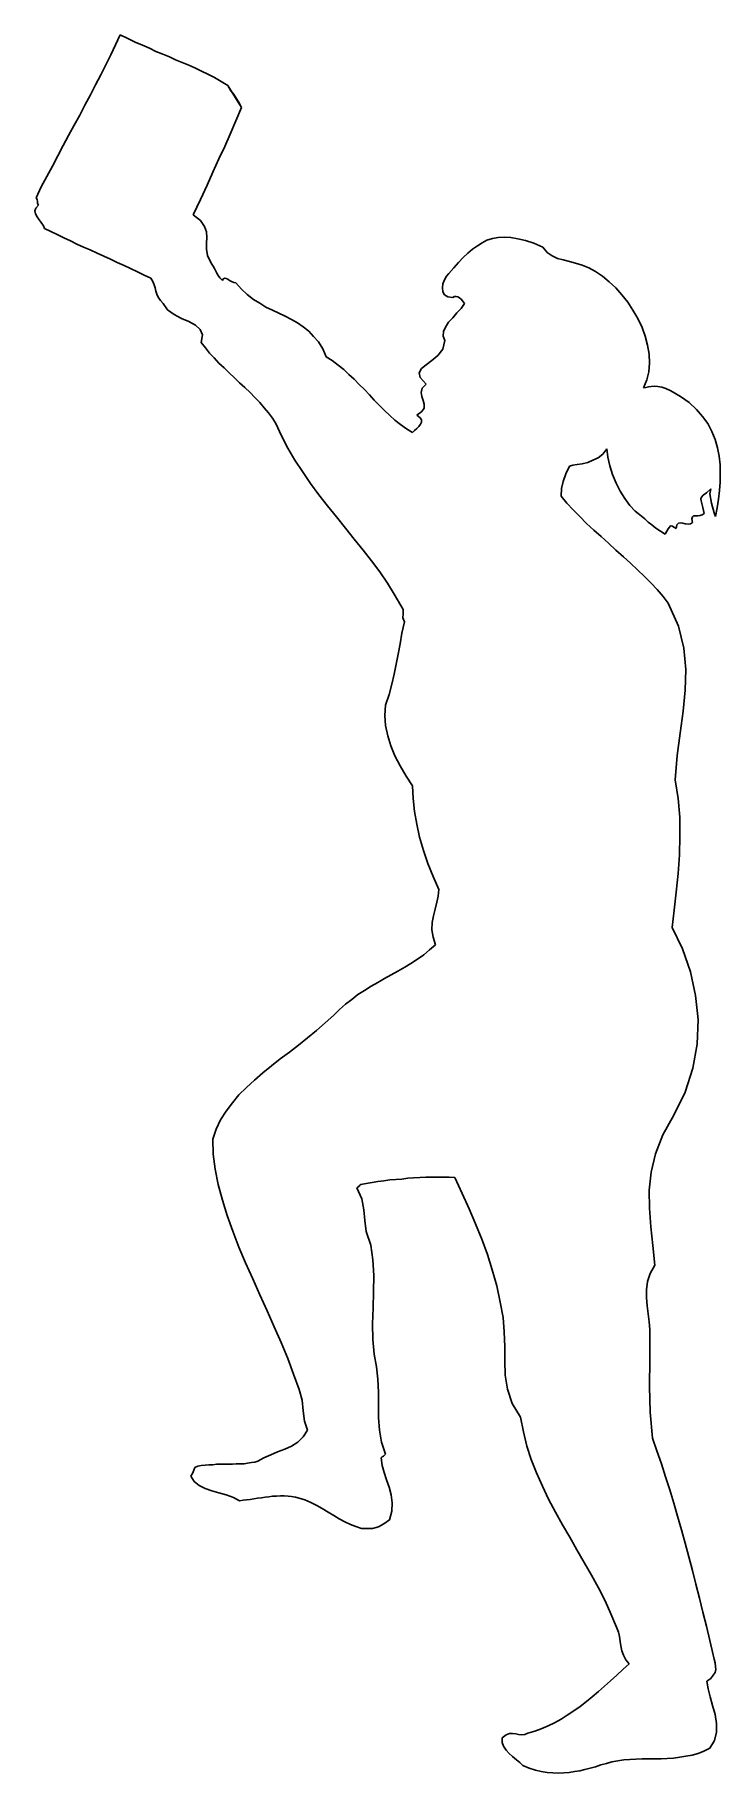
# Model space of a CAD drawing. Extents: x 21356 to 22116, y 2716 to 4643.
import ezdxf

# ---------------------------------------------------------------- set-up
doc = ezdxf.new("R2010")
doc.units = 0
doc.header["$LTSCALE"] = 1270
doc.header["$MEASUREMENT"] = 0
doc.layers.get('0').update_dxf_attribs({"linetype": 'CONTINUOUS'})

msp = doc.modelspace()

# ---------------------------------------------------------------- linework, layer by layer
at = {"linetype": 'CONTINUOUS'}
for p, q in [((21440.5, 4620.6), (21445.5, 4631.7)), ((21445.5, 4631.7), (21450.9, 4642.8)), ((21450.9, 4642.8), (21459.3, 4638.6)), ((21459.3, 4638.6), (21467.4, 4634.7)), ((21467.4, 4634.7), (21475.4, 4631.3)), ((21475.4, 4631.3), (21483.1, 4627.8)), ((21483.1, 4627.8), (21490.4, 4624.4)), ((21429.4, 4598.3), (21434.8, 4609.4)), ((21434.8, 4609.4), (21440.5, 4620.6)), ((21490.4, 4624.4), (21498, 4621.3)), ((21498, 4621.3), (21505.3, 4618.3)), ((21505.3, 4618.3), (21512.2, 4615.2)), ((21512.2, 4615.2), (21519.5, 4612.1)), ((21519.5, 4612.1), (21526.8, 4609.1)), ((21526.8, 4609.1), (21533.7, 4606)), ((21417.9, 4576.1), (21423.6, 4587.2)), ((21423.6, 4587.2), (21429.4, 4598.3)), ((21533.7, 4606), (21541, 4602.5)), ((21541, 4602.5), (21547.9, 4599.1)), ((21547.9, 4599.1), (21555.2, 4595.3)), ((21555.2, 4595.3), (21562.8, 4591)), ((21562.8, 4591), (21570.1, 4586.4)), ((21411.7, 4564.9), (21417.9, 4576.1)), ((21570.1, 4586.4), (21571.7, 4583.8)), ((21585.1, 4562.3), (21570.1, 4586.4)), ((21570.1, 4586.4), (21571.7, 4583.8)), ((21571.7, 4583.8), (21573.6, 4580.7)), ((21571.7, 4583.8), (21573.6, 4580.7)), ((21573.6, 4580.7), (21575.9, 4577.6)), ((21573.6, 4580.7), (21575.9, 4577.6)), ((21575.9, 4577.6), (21578.2, 4574.5)), ((21575.9, 4577.6), (21578.2, 4574.5)), ((21578.2, 4574.5), (21580.1, 4571.5)), ((21578.2, 4574.5), (21580.1, 4571.5)), ((21580.1, 4571.5), (21582, 4568.4)), ((21580.1, 4571.5), (21582, 4568.4)), ((21582, 4568.4), (21583.9, 4565.3)), ((21582, 4568.4), (21583.9, 4565.3)), ((21399.9, 4542.7), (21406, 4553.8)), ((21406, 4553.8), (21411.7, 4564.9)), ((21585.1, 4562.3), (21578.9, 4547.3)), ((21583.9, 4565.3), (21585.1, 4562.3)), ((21583.9, 4565.3), (21585.1, 4562.3)), ((21387.6, 4520.1), (21393.7, 4531.2)), ((21393.7, 4531.2), (21399.9, 4542.7)), ((21572.8, 4532.7), (21566.7, 4518.9)), ((21578.9, 4547.3), (21572.8, 4532.7)), ((21381.8, 4508.6), (21387.6, 4520.1)), ((21566.7, 4518.9), (21560.2, 4505.1)), ((21369.6, 4485.6), (21375.7, 4497.1)), ((21375.7, 4497.1), (21381.8, 4508.6)), ((21553.6, 4490.6), (21547.1, 4476)), ((21560.2, 4505.1), (21553.6, 4490.6)), ((21357.7, 4462.2), (21363.4, 4474.1)), ((21363.4, 4474.1), (21369.6, 4485.6)), ((21547.1, 4476), (21539.8, 4460.3)), ((21357.3, 4450.7), (21360.4, 4453.8)), ((21358.8, 4460.3), (21357.7, 4462.2)), ((21359.2, 4458), (21358.8, 4460.3)), ((21359.2, 4455.7), (21359.2, 4458)), ((21360.4, 4453.8), (21359.2, 4455.7)), ((21539.8, 4460.3), (21531.8, 4443)), ((21356.2, 4447.6), (21357.3, 4450.7)), ((21356.9, 4444.2), (21356.2, 4447.6)), ((21358.8, 4441.1), (21356.9, 4444.2)), ((21361.1, 4437.6), (21358.8, 4441.1)), ((21363.4, 4434.6), (21361.1, 4437.6)), ((21365.7, 4431.1), (21363.4, 4434.6)), ((21531.8, 4443), (21539.8, 4436.9)), ((21539.8, 4436.9), (21544.4, 4430.4)), ((21366.9, 4428.1), (21365.7, 4431.1)), ((21373.8, 4424.6), (21366.9, 4428.1)), ((21381.1, 4421.2), (21373.8, 4424.6)), ((21388.4, 4417.7), (21381.1, 4421.2)), ((21395.6, 4414.3), (21388.4, 4417.7)), ((21402.9, 4410.8), (21395.6, 4414.3)), ((21544.4, 4430.4), (21546.3, 4424.2)), ((21546.3, 4424.2), (21546.7, 4418.1)), ((21546.7, 4418.1), (21546.3, 4411.6)), ((21852, 4412.3), (21857.3, 4415)), ((21857.3, 4415), (21863.5, 4416.9)), ((21863.5, 4416.9), (21869.6, 4418.1)), ((21869.6, 4418.1), (21876.5, 4418.5)), ((21876.5, 4418.5), (21883.8, 4418.1)), ((21883.8, 4418.1), (21891.4, 4416.6)), ((21891.4, 4416.6), (21899.9, 4414.6)), ((21899.9, 4414.6), (21909.1, 4411.6)), ((21410.2, 4407.4), (21402.9, 4410.8)), ((21417.5, 4404.3), (21410.2, 4407.4)), ((21425.2, 4400.8), (21417.5, 4404.3)), ((21432.5, 4397.4), (21425.2, 4400.8)), ((21440.1, 4393.9), (21432.5, 4397.4)), ((21546.3, 4411.6), (21546.3, 4405.1)), ((21546.3, 4405.1), (21547.5, 4398.1)), ((21547.5, 4398.1), (21550.9, 4390.9)), ((21825.9, 4390.5), (21830.9, 4395.9)), ((21830.9, 4395.9), (21836.2, 4400.8)), ((21836.2, 4400.8), (21841.2, 4405.1)), ((21841.2, 4405.1), (21846.6, 4408.9)), ((21846.6, 4408.9), (21852, 4412.3)), ((21909.1, 4411.6), (21919.1, 4407.4)), ((21919.1, 4407.4), (21924, 4401.6)), ((21924, 4401.6), (21929.4, 4397.8)), ((21929.4, 4397.8), (21935.5, 4394.7)), ((21935.5, 4394.7), (21941.7, 4393.2)), ((21447.4, 4390.5), (21440.1, 4393.9)), ((21455.1, 4387), (21447.4, 4390.5)), ((21462.4, 4383.6), (21455.1, 4387)), ((21470, 4380.1), (21462.4, 4383.6)), ((21477.3, 4376.3), (21470, 4380.1)), ((21484.6, 4372.8), (21477.3, 4376.3)), ((21550.9, 4390.9), (21552.5, 4388.6)), ((21552.5, 4388.6), (21554, 4386.3)), ((21554, 4386.3), (21555.2, 4383.6)), ((21555.2, 4383.6), (21556.3, 4381.3)), ((21556.3, 4381.3), (21557.8, 4378.6)), ((21557.8, 4378.6), (21559.4, 4375.9)), ((21559.4, 4375.9), (21561.3, 4373.2)), ((21810.1, 4371.3), (21812.5, 4375.1)), ((21812.5, 4375.1), (21815.1, 4378.2)), ((21815.1, 4378.2), (21820.5, 4384.3)), ((21820.5, 4384.3), (21825.9, 4390.5)), ((21941.7, 4393.2), (21948.6, 4391.3)), ((21948.6, 4391.3), (21955.5, 4389.7)), ((21955.5, 4389.7), (21962.8, 4387.4)), ((21962.8, 4387.4), (21970, 4384.3)), ((21970, 4384.3), (21977.7, 4380.5)), ((21977.7, 4380.5), (21985.4, 4375.1)), ((21985.4, 4375.1), (21992.7, 4369)), ((21486.9, 4369.4), (21484.6, 4372.8)), ((21488.4, 4365.6), (21486.9, 4369.4)), ((21489.6, 4362.1), (21488.4, 4365.6)), ((21490.4, 4358.7), (21489.6, 4362.1)), ((21491.5, 4355.2), (21490.4, 4358.7)), ((21561.3, 4373.2), (21564, 4370.5)), ((21564, 4370.5), (21565.1, 4372.1)), ((21565.1, 4372.1), (21566.7, 4372.8)), ((21566.7, 4372.8), (21568.2, 4372.5)), ((21568.2, 4372.5), (21570.1, 4371.7)), ((21570.1, 4371.7), (21572, 4370.5)), ((21572, 4370.5), (21574.3, 4369.4)), ((21574.3, 4369.4), (21576.6, 4368.2)), ((21576.6, 4368.2), (21578.9, 4367.9)), ((21578.9, 4367.9), (21585.1, 4360.9)), ((21585.1, 4360.9), (21591.6, 4354.8)), ((21807.9, 4362.1), (21808.2, 4366.7)), ((21808.2, 4357.9), (21807.9, 4362.1)), ((21808.2, 4366.7), (21810.1, 4371.3)), ((21810.1, 4354.4), (21808.2, 4357.9)), ((21992.7, 4369), (22000, 4362.1)), ((22000, 4362.1), (22006.9, 4354.4)), ((21493, 4351.8), (21491.5, 4355.2)), ((21495.4, 4348.3), (21493, 4351.8)), ((21498.4, 4344.8), (21495.4, 4348.3)), ((21503.4, 4338), (21498.4, 4344.8)), ((21510.7, 4332.6), (21503.4, 4338)), ((21591.6, 4354.8), (21598.5, 4349.4)), ((21598.5, 4349.4), (21605.4, 4345.2)), ((21605.4, 4345.2), (21612.3, 4341)), ((21612.3, 4341), (21619.6, 4337.6)), ((21619.6, 4337.6), (21626.5, 4334.1)), ((21814, 4352.1), (21810.1, 4354.4)), ((21819.4, 4351.4), (21814, 4352.1)), ((21821.3, 4352.5), (21819.4, 4351.4)), ((21823.2, 4352.5), (21821.3, 4352.5)), ((21825.1, 4352.1), (21823.2, 4352.5)), ((21824, 4334.5), (21828.6, 4339.5)), ((21827, 4351), (21825.1, 4352.1)), ((21828.6, 4349.8), (21827, 4351)), ((21830.1, 4347.9), (21828.6, 4349.8)), ((21828.6, 4339.5), (21832.4, 4344.8)), ((21831.2, 4346.4), (21830.1, 4347.9)), ((21832.4, 4344.8), (21831.2, 4346.4)), ((22006.9, 4354.4), (22013.4, 4346.4)), ((22013.4, 4346.4), (22019.1, 4337.6)), ((22019.1, 4337.6), (22024.5, 4328.4)), ((21518.7, 4328.4), (21510.7, 4332.6)), ((21526.8, 4324.9), (21518.7, 4328.4)), ((21534.1, 4320.7), (21526.8, 4324.9)), ((21539.4, 4316.1), (21534.1, 4320.7)), ((21626.5, 4334.1), (21633.8, 4330.7)), ((21633.8, 4330.7), (21640.7, 4327.2)), ((21640.7, 4327.2), (21647.2, 4323.4)), ((21647.2, 4323.4), (21653.7, 4319.2)), ((21653.7, 4319.2), (21659.9, 4314.2)), ((21809, 4313.8), (21811.3, 4318.8)), ((21811.3, 4318.8), (21814.8, 4324.1)), ((21814.8, 4324.1), (21819.4, 4329.1)), ((21819.4, 4329.1), (21824, 4334.5)), ((22024.5, 4328.4), (22029.1, 4318.4)), ((22029.1, 4318.4), (22032.6, 4308.8)), ((21542.1, 4310), (21539.4, 4316.1)), ((21540.6, 4301.5), (21542.1, 4310)), ((21545.2, 4295.8), (21540.6, 4301.5)), ((21659.9, 4314.2), (21665.2, 4308.4)), ((21665.2, 4308.4), (21670.6, 4302.3)), ((21670.6, 4302.3), (21675.2, 4294.6)), ((21808.2, 4294.2), (21810.5, 4303.8)), ((21808.6, 4308.8), (21809, 4313.8)), ((21810.5, 4303.8), (21808.6, 4308.8)), ((22032.6, 4308.8), (22035.2, 4298.8)), ((22035.2, 4298.8), (22037.2, 4288.9)), ((21549.8, 4290), (21545.2, 4295.8)), ((21554.8, 4284.6), (21549.8, 4290)), ((21560.2, 4278.9), (21554.8, 4284.6)), ((21565.9, 4273.5), (21560.2, 4278.9)), ((21675.2, 4294.6), (21679, 4285.8)), ((21679, 4285.8), (21685.9, 4281.6)), ((21685.9, 4281.6), (21692.4, 4276.6)), ((21789.8, 4277), (21796.3, 4281.6)), ((21796.3, 4281.6), (21802.9, 4287.3)), ((21802.9, 4287.3), (21808.2, 4294.2)), ((22037.5, 4278.9), (22036.8, 4269.3)), ((22037.2, 4288.9), (22037.5, 4278.9)), ((21571.7, 4268.2), (21565.9, 4273.5)), ((21577.4, 4262.4), (21571.7, 4268.2)), ((21583.2, 4257), (21577.4, 4262.4)), ((21692.4, 4276.6), (21698.6, 4271.6)), ((21698.6, 4271.6), (21704.3, 4266.2)), ((21704.3, 4266.2), (21710.1, 4260.9)), ((21710.1, 4260.9), (21715.8, 4255.1)), ((21782.2, 4268.2), (21784.8, 4272.8)), ((21783.3, 4262.8), (21782.2, 4268.2)), ((21789.8, 4255.5), (21783.3, 4262.8)), ((21784.8, 4272.8), (21789.8, 4277)), ((22034.5, 4260.1), (22030.6, 4251.3)), ((22036.8, 4269.3), (22034.5, 4260.1)), ((21588.9, 4251.7), (21583.2, 4257)), ((21594.7, 4246.3), (21588.9, 4251.7)), ((21600, 4240.6), (21594.7, 4246.3)), ((21605.4, 4235.2), (21600, 4240.6)), ((21715.8, 4255.1), (21721.6, 4249.4)), ((21721.6, 4249.4), (21727, 4243.6)), ((21727, 4243.6), (21732.3, 4237.9)), ((21784.5, 4246.3), (21785.6, 4250.9)), ((21785.2, 4241.7), (21784.5, 4246.3)), ((21786.4, 4237.5), (21785.2, 4241.7)), ((21785.6, 4250.9), (21789.8, 4255.5)), ((22030.6, 4251.3), (22033.3, 4251.7)), ((22033.3, 4251.7), (22036.4, 4252.4)), ((22036.4, 4252.4), (22039.4, 4252.8)), ((22039.4, 4252.8), (22042.9, 4253.2)), ((22042.9, 4253.2), (22046.7, 4252.8)), ((22046.7, 4252.8), (22051, 4252.1)), ((22051, 4252.1), (22055.6, 4250.5)), ((22055.6, 4250.5), (22060.9, 4248.2)), ((22060.9, 4248.2), (22071.7, 4241.7)), ((22071.7, 4241.7), (22081.2, 4235.2)), ((21610.4, 4229.4), (21605.4, 4235.2)), ((21615, 4223.7), (21610.4, 4229.4)), ((21619.6, 4217.9), (21615, 4223.7)), ((21732.3, 4237.9), (21738.1, 4231.7)), ((21738.1, 4231.7), (21743.8, 4226.4)), ((21743.8, 4226.4), (21749.6, 4220.6)), ((21779.5, 4221), (21785.2, 4225.2)), ((21783.3, 4218.3), (21779.5, 4221)), ((21785.2, 4225.2), (21787.5, 4229)), ((21787.5, 4233.3), (21786.4, 4237.5)), ((21787.5, 4229), (21787.5, 4233.3)), ((22081.2, 4235.2), (22089.3, 4227.5)), ((22089.3, 4227.5), (22096.2, 4219.8)), ((21623.4, 4211.8), (21619.6, 4217.9)), ((21629.6, 4198), (21623.4, 4211.8)), ((21749.6, 4220.6), (21755.3, 4215.6)), ((21755.3, 4215.6), (21761.5, 4210.6)), ((21761.5, 4210.6), (21768, 4206)), ((21768, 4206), (21774.9, 4201.8)), ((21774.9, 4201.8), (21776.8, 4204.1)), ((21776.8, 4204.1), (21779.5, 4206.4)), ((21779.5, 4206.4), (21781.8, 4208.7)), ((21781.8, 4208.7), (21783.7, 4211)), ((21784.8, 4216), (21783.3, 4218.3)), ((21783.7, 4211), (21784.8, 4213.3)), ((21784.8, 4213.3), (21784.8, 4216)), ((22096.2, 4219.8), (22102, 4211.8)), ((22102, 4211.8), (22106.6, 4203)), ((22106.6, 4203), (22110, 4194.1)), ((21636.5, 4184.6), (21629.6, 4198)), ((21644.5, 4171.1), (21636.5, 4184.6)), ((21990, 4183.8), (21985.8, 4178)), ((21991.1, 4174.6), (21990, 4183.8)), ((22110, 4194.1), (22112.7, 4184.9)), ((22112.7, 4184.9), (22114.6, 4175.7)), ((21652.9, 4158.5), (21644.5, 4171.1)), ((21948.6, 4164.6), (21944.7, 4156.2)), ((21952.4, 4165.8), (21948.6, 4164.6)), ((21957.4, 4166.5), (21952.4, 4165.8)), ((21962.8, 4167.3), (21957.4, 4166.5)), ((21968.9, 4168.8), (21962.8, 4167.3)), ((21974.6, 4171.1), (21968.9, 4168.8)), ((21980.4, 4173.8), (21974.6, 4171.1)), ((21985.8, 4178), (21980.4, 4173.8)), ((21993.4, 4165), (21991.1, 4174.6)), ((21996.5, 4155.4), (21993.4, 4165)), ((22114.6, 4175.7), (22115.8, 4166.2)), ((22115.8, 4166.2), (22115.8, 4156.6)), ((21661.8, 4145.5), (21652.9, 4158.5)), ((21671, 4132.8), (21661.8, 4145.5)), ((21941.7, 4147.7), (21939.8, 4139.7)), ((21944.7, 4156.2), (21941.7, 4147.7)), ((22000.3, 4145.8), (21996.5, 4155.4)), ((22004.9, 4137), (22000.3, 4145.8)), ((22115.8, 4147), (22115, 4137.4)), ((22115.8, 4156.6), (22115.8, 4147)), ((21680.6, 4120.5), (21671, 4132.8)), ((21939.8, 4139.7), (21939.4, 4131.3)), ((21939.4, 4131.3), (21945.9, 4123.6)), ((22009.9, 4128.6), (22004.9, 4137)), ((22015.7, 4120.9), (22009.9, 4128.6)), ((22095.1, 4130.1), (22094.3, 4128.2)), ((22094.3, 4128.2), (22094.7, 4126.3)), ((22094.7, 4126.3), (22095.4, 4123.2)), ((22097, 4132.4), (22095.1, 4130.1)), ((22100.4, 4135.1), (22097, 4132.4)), ((22105.4, 4139.3), (22100.4, 4135.1)), ((22104.3, 4134), (22105.4, 4139.3)), ((22106.2, 4123.6), (22104.3, 4134)), ((22113.8, 4127.8), (22112.3, 4118.2)), ((22115, 4137.4), (22113.8, 4127.8)), ((21690.5, 4108.3), (21680.6, 4120.5)), ((21700.5, 4096), (21690.5, 4108.3)), ((21945.9, 4123.6), (21952.8, 4116.3)), ((21952.8, 4116.3), (21960.1, 4108.6)), ((21960.1, 4108.6), (21967.7, 4101)), ((22021.4, 4114.8), (22015.7, 4120.9)), ((22024.9, 4112.1), (22021.4, 4114.8)), ((22028.7, 4109), (22024.9, 4112.1)), ((22032.2, 4106), (22028.7, 4109)), ((22036, 4102.5), (22032.2, 4106)), ((22085.1, 4108.3), (22084.3, 4106)), ((22084.3, 4106), (22085.1, 4102.1)), ((22086.2, 4109.4), (22085.1, 4108.3)), ((22088.5, 4109.4), (22086.2, 4109.4)), ((22090.8, 4109.4), (22088.5, 4109.4)), ((22093.5, 4109.8), (22090.8, 4109.4)), ((22095.8, 4110.6), (22093.5, 4109.8)), ((22095.4, 4123.2), (22096.6, 4118.6)), ((22098.1, 4112.1), (22095.8, 4110.6)), ((22096.6, 4118.6), (22098.1, 4112.1)), ((22108.9, 4112.9), (22106.2, 4123.6)), ((22110.4, 4108.6), (22108.9, 4112.9)), ((22112.3, 4118.2), (22110.4, 4108.6)), ((21710.1, 4083.7), (21700.5, 4096)), ((21967.7, 4101), (21975.8, 4093.7)), ((21975.8, 4093.7), (21983.9, 4086.4)), ((21983.9, 4086.4), (21991.9, 4079.1)), ((22039.8, 4099.4), (22036, 4102.5)), ((22044.4, 4096), (22039.8, 4099.4)), ((22049.4, 4092.5), (22044.4, 4096)), ((22054.8, 4089.1), (22049.4, 4092.5)), ((22056.7, 4092.5), (22054.8, 4089.1)), ((22058.2, 4095.2), (22056.7, 4092.5)), ((22059.4, 4097.1), (22058.2, 4095.2)), ((22060.5, 4098.3), (22059.4, 4097.1)), ((22061.3, 4098.3), (22060.5, 4098.3)), ((22062.8, 4097.9), (22061.3, 4098.3)), ((22064.4, 4097.1), (22062.8, 4097.9)), ((22067.1, 4095.6), (22064.4, 4097.1)), ((22067.8, 4099.4), (22067.1, 4095.6)), ((22069.7, 4101.4), (22067.8, 4099.4)), ((22071.7, 4101.7), (22069.7, 4101.4)), ((22074.4, 4101.4), (22071.7, 4101.7)), ((22077, 4100.6), (22074.4, 4101.4)), ((22080.1, 4100.2), (22077, 4100.6)), ((22082.8, 4100.6), (22080.1, 4100.2)), ((22085.1, 4102.1), (22082.8, 4100.6)), ((21720.1, 4071.4), (21710.1, 4083.7)), ((21729.3, 4059.6), (21720.1, 4071.4)), ((21991.9, 4079.1), (22000, 4071.4)), ((22000, 4071.4), (22008.4, 4064.2)), ((21738.5, 4047.3), (21729.3, 4059.6)), ((21746.9, 4035), (21738.5, 4047.3)), ((22008.4, 4064.2), (22016.4, 4056.9)), ((22016.4, 4056.9), (22024.1, 4049.6)), ((22024.1, 4049.6), (22031.8, 4042.3)), ((21754.6, 4022.7), (21746.9, 4035)), ((22031.8, 4042.3), (22039.1, 4035)), ((22039.1, 4035), (22046, 4027.7)), ((21761.8, 4010.1), (21754.6, 4022.7)), ((21764.5, 4005.5), (21761.8, 4010.1)), ((22046, 4027.7), (22052.5, 4020.1)), ((22052.5, 4020.1), (22058.2, 4012.8)), ((22058.2, 4012.8), (22069.4, 3987.1)), ((21763, 3979.4), (21765.7, 3992.1)), ((21764.1, 3996.3), (21764.5, 4000.9)), ((21765.7, 3992.1), (21764.1, 3996.3)), ((21764.5, 4000.9), (21764.5, 4005.5)), ((21761.1, 3967.5), (21763, 3979.4)), ((22069.4, 3987.1), (22075.5, 3962.9)), ((21756.8, 3944.9), (21758.8, 3956)), ((21758.8, 3956), (21761.1, 3967.5)), ((22075.5, 3962.9), (22077.8, 3939.1)), ((21751.9, 3922.7), (21754.6, 3933.8)), ((21754.6, 3933.8), (21756.8, 3944.9)), ((22077.8, 3939.1), (22077, 3916.1)), ((21748.8, 3911.5), (21751.9, 3922.7)), ((22077, 3916.1), (22074.7, 3892.8)), ((21744.2, 3888.1), (21745, 3899.6)), ((21745, 3899.6), (21748.8, 3911.5)), ((21745, 3877), (21744.2, 3888.1)), ((21747.3, 3865.5), (21745, 3877)), ((22074.7, 3892.8), (22071.3, 3868.6)), ((21750.7, 3854.4), (21747.3, 3865.5)), ((22071.3, 3868.6), (22068.2, 3843.7)), ((21755.3, 3843.3), (21750.7, 3854.4)), ((21761.1, 3832.2), (21755.3, 3843.3)), ((22068.2, 3843.7), (22065.9, 3816.8)), ((21767.6, 3821), (21761.1, 3832.2)), ((21774.9, 3810.3), (21767.6, 3821)), ((22065.9, 3816.8), (22069, 3796.1)), ((21775.3, 3796.1), (21774.9, 3810.3)), ((21776.8, 3781.9), (21775.3, 3796.1)), ((21779.5, 3767.7), (21776.8, 3781.9)), ((22069, 3796.1), (22070.9, 3775.4)), ((21782.5, 3753.2), (21779.5, 3767.7)), ((22070.9, 3775.4), (22070.9, 3754.3)), ((21786.8, 3738.6), (21782.5, 3753.2)), ((22070.9, 3754.3), (22070.5, 3733.6)), ((21791.8, 3724), (21786.8, 3738.6)), ((21797.5, 3709.8), (21791.8, 3724)), ((22070.5, 3733.6), (22069, 3712.9)), ((21804, 3695.3), (21797.5, 3709.8)), ((22069, 3712.9), (22067.1, 3692.2)), ((21799.8, 3673.4), (21801.7, 3681.1)), ((21801.7, 3681.1), (21803.3, 3688)), ((21803.3, 3688), (21804, 3695.3)), ((22067.1, 3692.2), (22064.8, 3672.3)), ((21796.7, 3658.5), (21797.9, 3666.1)), ((21797.9, 3666.1), (21799.8, 3673.4)), ((22064.8, 3672.3), (22062.5, 3653.1)), ((21796.3, 3650.4), (21796.7, 3658.5)), ((21797.5, 3642.4), (21796.3, 3650.4)), ((22062.5, 3653.1), (22074, 3629.3)), ((21787.2, 3622.8), (21793.7, 3628.2)), ((21793.7, 3628.2), (21800.2, 3633.9)), ((21800.2, 3633.9), (21797.5, 3642.4)), ((22074, 3629.3), (22082.8, 3604)), ((21751.1, 3600.6), (21758.4, 3604.8)), ((21758.4, 3604.8), (21766.1, 3609)), ((21766.1, 3609), (21773, 3613.2)), ((21773, 3613.2), (21780.2, 3618.2)), ((21780.2, 3618.2), (21787.2, 3622.8)), ((22082.8, 3604), (22088.5, 3577.9)), ((21721.6, 3583.3), (21728.9, 3587.9)), ((21728.9, 3587.9), (21736.2, 3592.1)), ((21736.2, 3592.1), (21743.8, 3596.4)), ((21743.8, 3596.4), (21751.1, 3600.6)), ((21694, 3562.2), (21700.5, 3568)), ((21700.5, 3568), (21707.4, 3573.3)), ((21707.4, 3573.3), (21714.3, 3578.7)), ((21714.3, 3578.7), (21721.6, 3583.3)), ((22088.5, 3577.9), (22091.2, 3551.1)), ((21668.3, 3538.8), (21677.9, 3547.3)), ((21677.9, 3547.3), (21687.5, 3556.1)), ((21687.5, 3556.1), (21694, 3562.2)), ((22091.2, 3551.1), (22090.1, 3523.9)), ((21648.3, 3522.7), (21658.3, 3530.8)), ((21658.3, 3530.8), (21668.3, 3538.8)), ((21628, 3507.4), (21638.4, 3515.1)), ((21638.4, 3515.1), (21648.3, 3522.7)), ((22090.1, 3523.9), (22085.5, 3497)), ((21599.6, 3484), (21608.9, 3492)), ((21608.9, 3492), (21618.4, 3499.7)), ((21618.4, 3499.7), (21628, 3507.4)), ((22085.5, 3497), (22077, 3470.6)), ((21582.4, 3467.5), (21590.8, 3475.9)), ((21590.8, 3475.9), (21599.6, 3484)), ((22077, 3470.6), (22064.4, 3444.9)), ((21568.2, 3449.5), (21575.1, 3458.7)), ((21575.1, 3458.7), (21582.4, 3467.5)), ((21557.1, 3429.5), (21562.1, 3439.9)), ((21562.1, 3439.9), (21568.2, 3449.5)), ((22064.4, 3444.9), (22052.1, 3423.4)), ((21553.3, 3418.4), (21557.1, 3429.5)), ((21554, 3401.9), (21553.3, 3418.4)), ((22052.1, 3423.4), (22044, 3402.3)), ((21555.9, 3385.1), (21554, 3401.9)), ((22044, 3402.3), (22039.4, 3382)), ((21559.4, 3368.2), (21555.9, 3385.1)), ((21749.6, 3373.2), (21743, 3372.4)), ((21756.1, 3373.9), (21749.6, 3373.2)), ((21763, 3374.3), (21756.1, 3373.9)), ((21769.5, 3375.1), (21763, 3374.3)), ((21776, 3375.5), (21769.5, 3375.1)), ((21782.9, 3375.9), (21776, 3375.5)), ((21789.4, 3376.2), (21782.9, 3375.9)), ((21796, 3376.2), (21789.4, 3376.2)), ((21802.5, 3376.2), (21796, 3376.2)), ((21809, 3376.2), (21802.5, 3376.2)), ((21815.5, 3376.2), (21809, 3376.2)), ((21821.7, 3375.9), (21815.5, 3376.2)), ((21829.7, 3358.2), (21821.7, 3375.9)), ((22039.4, 3382), (22037.2, 3362)), ((21564, 3350.9), (21559.4, 3368.2)), ((21714.3, 3365.1), (21713.1, 3364.4)), ((21713.1, 3364.4), (21718.5, 3352.5)), ((21715.5, 3366.3), (21714.3, 3365.1)), ((21716.2, 3367.4), (21715.5, 3366.3)), ((21717.4, 3368.2), (21716.2, 3367.4)), ((21723.5, 3369.3), (21717.4, 3368.2)), ((21730, 3370.5), (21723.5, 3369.3)), ((21736.5, 3371.6), (21730, 3370.5)), ((21743, 3372.4), (21736.5, 3371.6)), ((21837.4, 3341.4), (21829.7, 3358.2)), ((22037.2, 3362), (22037.5, 3342.1)), ((21569.4, 3333.7), (21564, 3350.9)), ((21718.5, 3352.5), (21720.8, 3340.2)), ((21720.8, 3340.2), (21722, 3328.3)), ((21844.7, 3324.5), (21837.4, 3341.4)), ((22037.5, 3342.1), (22038.7, 3321.4)), ((21575.5, 3316.4), (21569.4, 3333.7)), ((21582.4, 3298.8), (21575.5, 3316.4)), ((21722, 3328.3), (21723.5, 3316)), ((21723.5, 3316), (21728.5, 3301.1)), ((21851.6, 3307.6), (21844.7, 3324.5)), ((22038.7, 3321.4), (22041, 3300.7)), ((21589.7, 3281.2), (21582.4, 3298.8)), ((21728.5, 3301.1), (21730.8, 3284.6)), ((21857.7, 3290.7), (21851.6, 3307.6)), ((22041, 3300.7), (22043.3, 3278.8)), ((21597.7, 3263.5), (21589.7, 3281.2)), ((21730.8, 3284.6), (21731.9, 3267.3)), ((21863.1, 3273.5), (21857.7, 3290.7)), ((22043.3, 3278.8), (22038.3, 3269.6)), ((21605.4, 3245.9), (21597.7, 3263.5)), ((21731.9, 3267.3), (21731.6, 3249.3)), ((21868.1, 3255.8), (21863.1, 3273.5)), ((22035.2, 3260.8), (22034.1, 3251.6)), ((22038.3, 3269.6), (22035.2, 3260.8)), ((21613.5, 3228.2), (21605.4, 3245.9)), ((21731.6, 3249.3), (21731.2, 3231.3)), ((21871.9, 3237.8), (21868.1, 3255.8)), ((21875.3, 3220.9), (21871.9, 3237.8)), ((22034.1, 3251.6), (22034.1, 3242.8)), ((22034.1, 3242.8), (22034.8, 3233.6)), ((21621.5, 3210.6), (21613.5, 3228.2)), ((21731.2, 3231.3), (21730.4, 3213.7)), ((21876.5, 3204.8), (21875.3, 3220.9)), ((22034.8, 3233.6), (22036, 3224.8)), ((22036, 3224.8), (22037.2, 3216)), ((21629.2, 3192.9), (21621.5, 3210.6)), ((21730.4, 3213.7), (21730.8, 3196.4)), ((21876.9, 3188.4), (21876.5, 3204.8)), ((22037.2, 3216), (22037.9, 3207.5)), ((22037.9, 3207.5), (22037.9, 3174.2)), ((21636.5, 3175.3), (21629.2, 3192.9)), ((21730.8, 3196.4), (21732.3, 3180.3)), ((21732.3, 3180.3), (21735, 3166.1)), ((21876.9, 3172.6), (21876.9, 3188.4)), ((21643, 3158.1), (21636.5, 3175.3)), ((21735, 3166.1), (21736.5, 3152.3)), ((21877.6, 3156.9), (21876.9, 3172.6)), ((22037.9, 3174.2), (22037.5, 3144.3)), ((21649.1, 3140.8), (21643, 3158.1)), ((21736.5, 3152.3), (21736.9, 3138.1)), ((21879.9, 3141.2), (21877.6, 3156.9)), ((22037.5, 3144.3), (22038.3, 3115.9)), ((21652.6, 3129.3), (21649.1, 3140.8)), ((21653.7, 3117.4), (21652.6, 3129.3)), ((21736.9, 3138.1), (21736.9, 3123.9)), ((21736.9, 3123.9), (21736.9, 3109.8)), ((21885.3, 3125.5), (21879.9, 3141.2)), ((21894.5, 3110.1), (21885.3, 3125.5)), ((21654.9, 3105.9), (21653.7, 3117.4)), ((21658.3, 3095.9), (21654.9, 3105.9)), ((21736.9, 3109.8), (21738.1, 3095.9)), ((21897.6, 3094), (21894.5, 3110.1)), ((22038.3, 3115.9), (22040.6, 3087.1)), ((21647.6, 3082.5), (21653.7, 3088.3)), ((21653.7, 3088.3), (21658.3, 3095.9)), ((21738.1, 3095.9), (21740.4, 3082.5)), ((21901.4, 3078.3), (21897.6, 3094)), ((22040.6, 3087.1), (22045.6, 3072.9)), ((21603.5, 3061.4), (21610, 3065.3)), ((21610, 3065.3), (21617.7, 3068.7)), ((21617.7, 3068.7), (21625.3, 3071.8)), ((21625.3, 3071.8), (21633.4, 3074.8)), ((21633.4, 3074.8), (21640.7, 3078.3)), ((21640.7, 3078.3), (21647.6, 3082.5)), ((21741.1, 3066.4), (21740, 3065.3)), ((21740, 3065.3), (21741.1, 3056.8)), ((21740.4, 3082.5), (21745, 3069.1)), ((21742.7, 3067.2), (21741.1, 3066.4)), ((21743.8, 3068), (21742.7, 3067.2)), ((21745, 3069.1), (21743.8, 3068)), ((21906.4, 3063.3), (21901.4, 3078.3)), ((22045.6, 3072.9), (22050.6, 3058.7)), ((21529.1, 3044.9), (21531, 3048)), ((21531, 3048), (21532.5, 3051.5)), ((21532.5, 3051.5), (21533.7, 3054.5)), ((21533.7, 3054.5), (21536.8, 3056.1)), ((21536.8, 3056.1), (21540.6, 3056.8)), ((21540.6, 3056.8), (21544.8, 3057.2)), ((21544.8, 3057.2), (21549, 3057.6)), ((21549, 3057.6), (21553.3, 3057.6)), ((21553.3, 3057.6), (21557.5, 3058)), ((21557.5, 3058), (21561.7, 3058)), ((21561.7, 3058), (21566.3, 3058)), ((21566.3, 3058), (21570.9, 3058)), ((21570.9, 3058), (21575.1, 3058)), ((21575.1, 3058), (21579.3, 3058.4)), ((21579.3, 3058.4), (21583.9, 3058.4)), ((21583.9, 3058.4), (21588.1, 3058.7)), ((21588.1, 3058.7), (21592, 3059.1)), ((21592, 3059.1), (21596.2, 3059.9)), ((21596.2, 3059.9), (21600, 3060.3)), ((21600, 3060.3), (21603.5, 3061.4)), ((21741.1, 3056.8), (21743.4, 3048.8)), ((21743.4, 3048.8), (21746.1, 3040.7)), ((21912.1, 3048.4), (21906.4, 3063.3)), ((21918.7, 3033.8), (21912.1, 3048.4)), ((22050.6, 3058.7), (22055.2, 3044.2)), ((21532.9, 3038.8), (21529.1, 3044.9)), ((21538.3, 3034.6), (21532.9, 3038.8)), ((21544.8, 3031.1), (21538.3, 3034.6)), ((21552.5, 3028.5), (21544.8, 3031.1)), ((21560.2, 3026.5), (21552.5, 3028.5)), ((21568.2, 3024.2), (21560.2, 3026.5)), ((21746.1, 3040.7), (21748.8, 3032.7)), ((21748.8, 3032.7), (21751.1, 3024.2)), ((21925.6, 3019.3), (21918.7, 3033.8)), ((22055.2, 3044.2), (22059.8, 3029.6)), ((22059.8, 3029.6), (22064.4, 3015)), ((21576.3, 3021.2), (21568.2, 3024.2)), ((21583.2, 3017.7), (21576.3, 3021.2)), ((21587, 3018.1), (21583.2, 3017.7)), ((21590.8, 3018.5), (21587, 3018.1)), ((21595, 3018.9), (21590.8, 3018.5)), ((21598.9, 3019.6), (21595, 3018.9)), ((21603.1, 3020.4), (21598.9, 3019.6)), ((21607.3, 3020.8), (21603.1, 3020.4)), ((21611.5, 3021.5), (21607.3, 3020.8)), ((21615.7, 3021.9), (21611.5, 3021.5)), ((21619.6, 3022.7), (21615.7, 3021.9)), ((21624.2, 3022.7), (21619.6, 3022.7)), ((21628.4, 3023.1), (21624.2, 3022.7)), ((21632.6, 3023.1), (21628.4, 3023.1)), ((21636.8, 3022.7), (21632.6, 3023.1)), ((21640.7, 3022.3), (21636.8, 3022.7)), ((21644.9, 3021.5), (21640.7, 3022.3)), ((21649.1, 3020.4), (21644.9, 3021.5)), ((21655.6, 3018.5), (21649.1, 3020.4)), ((21662.2, 3015.8), (21655.6, 3018.5)), ((21668.7, 3012.3), (21662.2, 3015.8)), ((21674.8, 3008.9), (21668.7, 3012.3)), ((21681.3, 3005.1), (21674.8, 3008.9)), ((21751.1, 3024.2), (21752.2, 3015.4)), ((21752.2, 3015.4), (21751.9, 3006.2)), ((21933.2, 3005.1), (21925.6, 3019.3)), ((22064.4, 3015), (22068.6, 3000.5)), ((21687.5, 3001.2), (21681.3, 3005.1)), ((21693.6, 2997.4), (21687.5, 3001.2)), ((21699.7, 2994.3), (21693.6, 2997.4)), ((21705.9, 2991.3), (21699.7, 2994.3)), ((21712, 2988.9), (21705.9, 2991.3)), ((21718.1, 2987), (21712, 2988.9)), ((21736.9, 2988.6), (21730.4, 2987)), ((21743, 2992), (21736.9, 2988.6)), ((21749.2, 2996.6), (21743, 2992)), ((21751.9, 3006.2), (21749.2, 2996.6)), ((21940.9, 2990.9), (21933.2, 3005.1)), ((21949, 2977.1), (21940.9, 2990.9)), ((22068.6, 3000.5), (22072.8, 2985.5)), ((21724.3, 2986.7), (21718.1, 2987)), ((21730.4, 2987), (21724.3, 2986.7)), ((21957, 2963.3), (21949, 2977.1)), ((22072.8, 2985.5), (22077, 2970.6)), ((22077, 2970.6), (22080.9, 2955.6)), ((21965.1, 2949.1), (21957, 2963.3)), ((21973.1, 2935.3), (21965.1, 2949.1)), ((22080.9, 2955.6), (22085.1, 2940.3)), ((21980.8, 2921.1), (21973.1, 2935.3)), ((22085.1, 2940.3), (22088.9, 2925.3)), ((21988.1, 2906.5), (21980.8, 2921.1)), ((22088.9, 2925.3), (22092.7, 2909.6)), ((21994.6, 2892.3), (21988.1, 2906.5)), ((22000.7, 2877.4), (21994.6, 2892.3)), ((22092.7, 2909.6), (22096.6, 2894.2)), ((22096.6, 2894.2), (22100.4, 2878.5)), ((22003, 2872), (22000.7, 2877.4)), ((22004.2, 2867), (22003, 2872)), ((22100.4, 2878.5), (22104.3, 2862.8)), ((22004.9, 2861.6), (22004.2, 2867)), ((22005.7, 2856.7), (22004.9, 2861.6)), ((22006.9, 2851.3), (22005.7, 2856.7)), ((22104.3, 2862.8), (22108.1, 2846.7)), ((22008.4, 2846.3), (22006.9, 2851.3)), ((22008, 2830.6), (22014.9, 2836.7)), ((22011.1, 2841.3), (22008.4, 2846.3)), ((22014.9, 2836.7), (22011.1, 2841.3)), ((22108.1, 2846.7), (22108.9, 2842.1)), ((22108.9, 2842.1), (22110, 2837.9)), ((22110, 2837.9), (22110.4, 2834)), ((22110.4, 2834), (22110.8, 2830.6)), ((21987.7, 2812.2), (21994.2, 2817.9)), ((21994.2, 2817.9), (22001.1, 2824.1)), ((22001.1, 2824.1), (22008, 2830.6)), ((22105.4, 2820.6), (22100.8, 2817.5)), ((22100.8, 2817.5), (22102.3, 2809.1)), ((22108.1, 2824.1), (22105.4, 2820.6)), ((22110, 2827.1), (22108.1, 2824.1)), ((22110.8, 2830.6), (22110, 2827.1)), ((21960.5, 2789.6), (21967.4, 2794.9)), ((21967.4, 2794.9), (21973.9, 2800.3)), ((21973.9, 2800.3), (21980.8, 2806)), ((21980.8, 2806), (21987.7, 2812.2)), ((22102.3, 2809.1), (22104.6, 2800.3)), ((22104.6, 2800.3), (22107.3, 2790.7)), ((21932.1, 2771.5), (21939.4, 2775.4)), ((21939.4, 2775.4), (21946.3, 2780)), ((21946.3, 2780), (21953.6, 2784.6)), ((21953.6, 2784.6), (21960.5, 2789.6)), ((22107.3, 2790.7), (22110, 2780.7)), ((22110, 2780.7), (22111.5, 2770.8)), ((21874.2, 2754.7), (21878.4, 2758.1)), ((21878.4, 2758.1), (21882.2, 2759.6)), ((21882.2, 2759.6), (21885.7, 2759.6)), ((21885.7, 2759.6), (21889.2, 2759.3)), ((21889.2, 2759.3), (21892.2, 2758.5)), ((21892.2, 2758.5), (21895.7, 2758.1)), ((21895.7, 2758.1), (21899.1, 2758.5)), ((21899.1, 2758.5), (21902.6, 2760)), ((21902.6, 2760), (21910.2, 2762.3)), ((21910.2, 2762.3), (21917.5, 2764.6)), ((21917.5, 2764.6), (21925.2, 2768.1)), ((21925.2, 2768.1), (21932.1, 2771.5)), ((22111.5, 2761.2), (22109.6, 2752)), ((22111.5, 2770.8), (22111.5, 2761.2)), ((21874.2, 2749.7), (21874.2, 2754.7)), ((21875.7, 2745.5), (21874.2, 2749.7)), ((21878.4, 2741.2), (21875.7, 2745.5)), ((21881.9, 2737.4), (21878.4, 2741.2)), ((21885.7, 2734), (21881.9, 2737.4)), ((22091.2, 2737.4), (22084.7, 2735.5)), ((22097.7, 2740.1), (22091.2, 2737.4)), ((22104.3, 2743.2), (22097.7, 2740.1)), ((22109.6, 2752), (22104.3, 2743.2)), ((21889.9, 2730.5), (21885.7, 2734)), ((21893.8, 2727.4), (21889.9, 2730.5)), ((21897.2, 2724), (21893.8, 2727.4)), ((21904.1, 2721.3), (21897.2, 2724)), ((21911, 2719), (21904.1, 2721.3)), ((21917.5, 2717.5), (21911, 2719)), ((21924, 2716.3), (21917.5, 2717.5)), ((21954.3, 2717.5), (21948.2, 2716.3)), ((21960.1, 2718.2), (21954.3, 2717.5)), ((21965.8, 2719.8), (21960.1, 2718.2)), ((21971.6, 2721.3), (21965.8, 2719.8)), ((21977.7, 2722.8), (21971.6, 2721.3)), ((21983.5, 2724.8), (21977.7, 2722.8)), ((21989.6, 2726.3), (21983.5, 2724.8)), ((21995.7, 2728.2), (21989.6, 2726.3)), ((22002.3, 2729.4), (21995.7, 2728.2)), ((22008.8, 2730.5), (22002.3, 2729.4)), ((22015.7, 2730.9), (22008.8, 2730.5)), ((22022.2, 2731.3), (22015.7, 2730.9)), ((22029.1, 2731.6), (22022.2, 2731.3)), ((22036, 2731.6), (22029.1, 2731.6)), ((22043.3, 2731.6), (22036, 2731.6)), ((22050.2, 2731.6), (22043.3, 2731.6)), ((22057.1, 2732), (22050.2, 2731.6)), ((22064, 2732.4), (22057.1, 2732)), ((22070.9, 2733.2), (22064, 2732.4)), ((22077.8, 2734.3), (22070.9, 2733.2)), ((22084.7, 2735.5), (22077.8, 2734.3)), ((21930.2, 2715.9), (21924, 2716.3)), ((21936.3, 2715.5), (21930.2, 2715.9)), ((21942.4, 2715.9), (21936.3, 2715.5)), ((21948.2, 2716.3), (21942.4, 2715.9))]:
    msp.add_line(p, q, dxfattribs=at)

doc.saveas('drawing.dxf')
